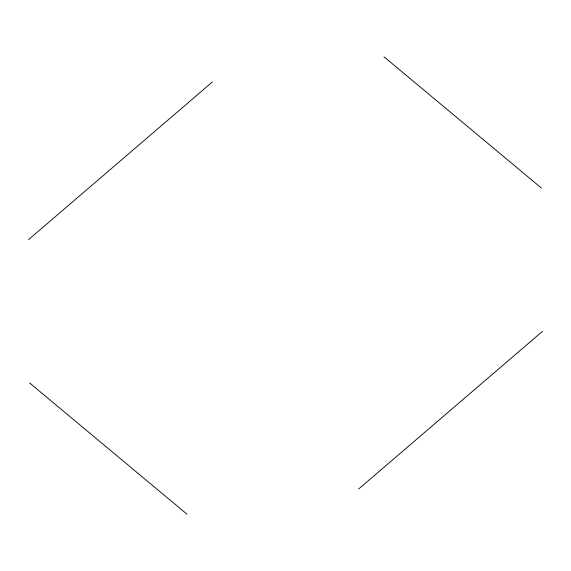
<?xml version="1.0" encoding="UTF-8"?>
<svg xmlns="http://www.w3.org/2000/svg" width="571" height="571" viewBox="0 0 571 571"><rect width="100%" height="100%" fill="white"/><g stroke="black" fill="none" stroke-linecap="round" stroke-linejoin="round"><path stroke-width="0.86" d="M28.55 239.62L212.312 82.024M358.688 488.976L542.45 331.38M383.998 56.814L541.408 188.059M29.592 382.941L187.002 514.185"/></g></svg>
